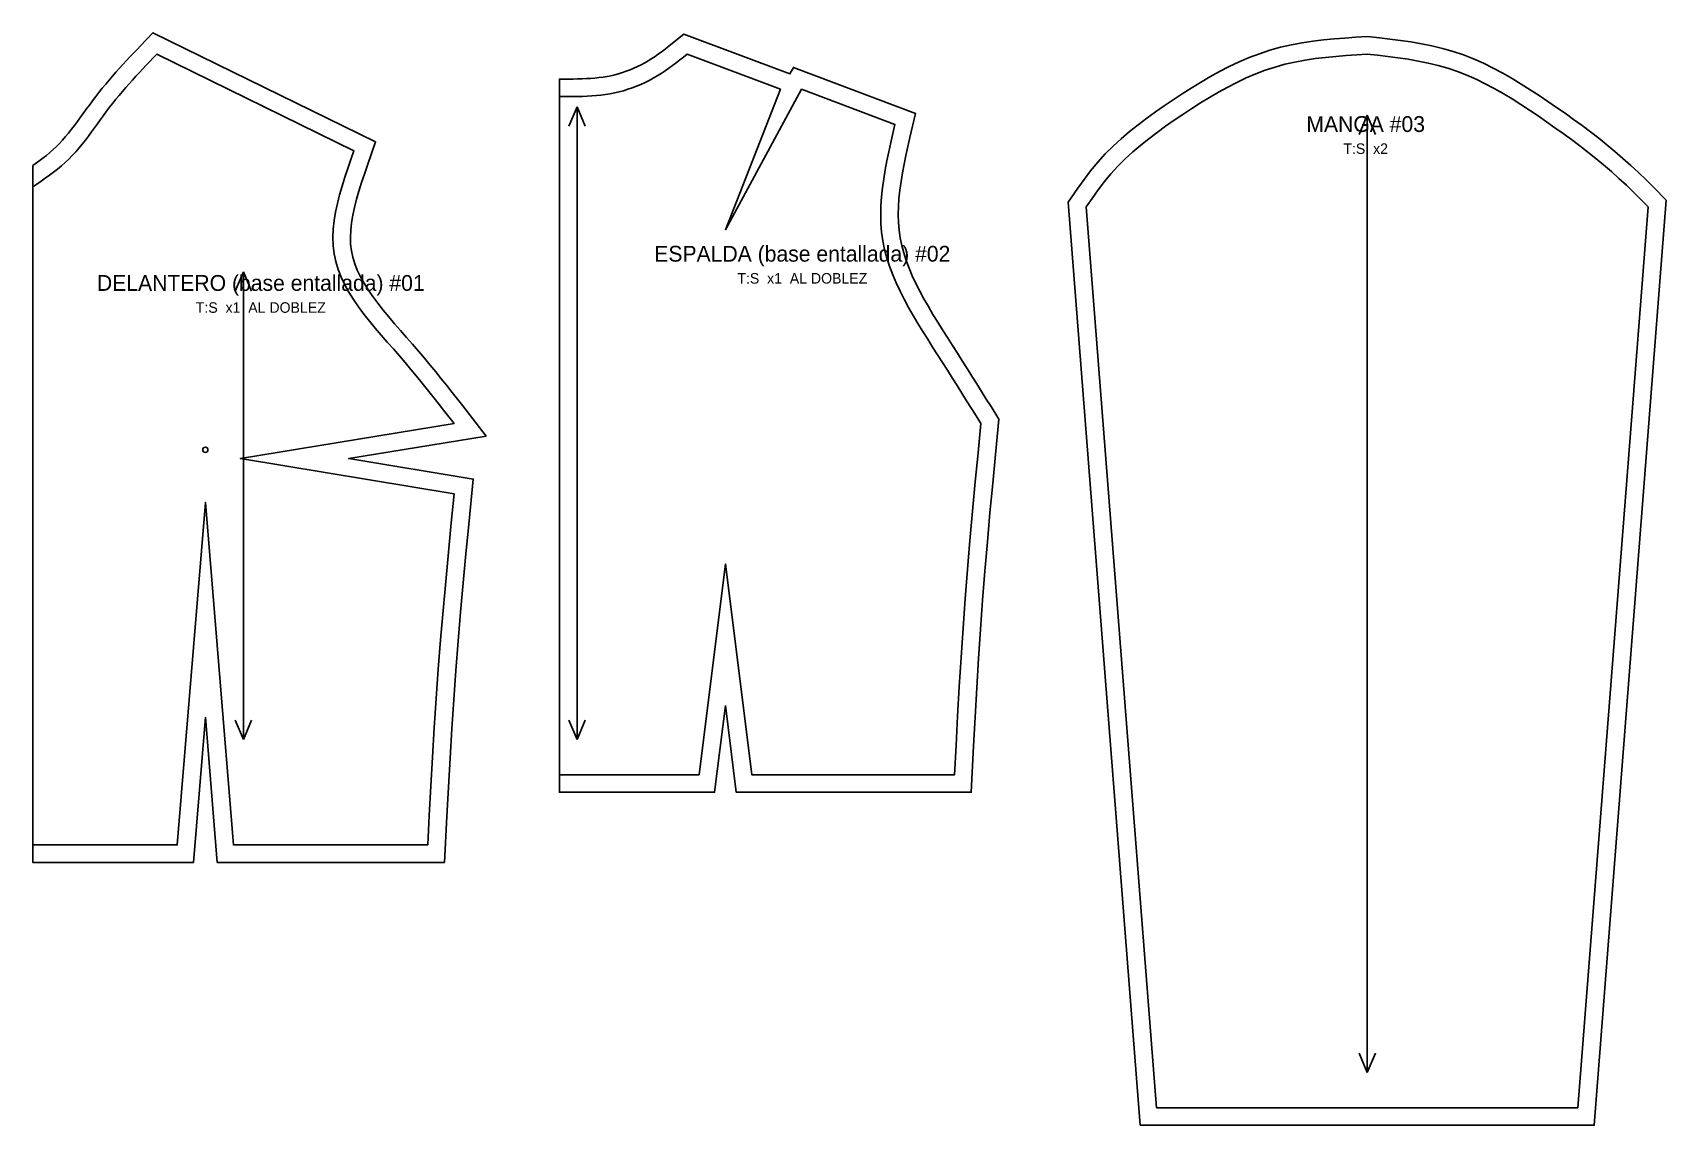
# Model space of a CAD drawing. Header units: centimetres. Extents: x 0 to 93, y -61 to 1.2.
import ezdxf
from ezdxf.enums import TextEntityAlignment as Align

# ---------------------------------------------------------------- set-up
doc = ezdxf.new("R2010")
doc.units = ezdxf.units.CM
for name, color, linetype in [('1', 1, 'Continuous'), ('13', 7, 'Continuous'), ('15', 6, 'Continuous'), ('6', 2, 'Continuous'), ('7', 3, 'Continuous'), ('8', 5, 'Continuous')]:
    doc.layers.add(name, color=color, linetype=linetype)

# ---------------------------------------------------------------- blocks, each defined once
blk = doc.blocks.new('P01_DELANTERO__base_entallada_')
at = {"layer": '1'}
blk.add_lwpolyline([(9.833, -37.762), (10.512, -46.033), (23.449, -46.033), (23.587, -43.417), (23.677, -41.75), (23.771, -40.084), (23.871, -38.42), (23.979, -36.757), (24.098, -35.097), (24.228, -33.437), (24.369, -31.777), (24.518, -30.117), (24.674, -28.456), (24.833, -26.793), (25.086, -24.198), (17.998, -23.033), (25.825, -21.747), (24.489, -20.035), (24.188, -19.65), (23.885, -19.264), (23.579, -18.877), (23.27, -18.489), (22.955, -18.099), (22.636, -17.708), (22.31, -17.315), (21.977, -16.921), (21.638, -16.525), (21.294, -16.131), (20.95, -15.739), (20.611, -15.35), (20.28, -14.962), (19.96, -14.576), (19.656, -14.191), (19.37, -13.808), (19.107, -13.427), (18.87, -13.049), (18.661, -12.674), (18.483, -12.302), (18.338, -11.935), (18.227, -11.571), (18.152, -11.206), (18.109, -10.832), (18.097, -10.441), (18.114, -10.035), (18.16, -9.614), (18.231, -9.178), (18.326, -8.729), (18.442, -8.268), (18.577, -7.797), (18.727, -7.317), (18.889, -6.828), (19.059, -6.333), (19.529, -4.993), (6.848, 1.221), (6.143, 0.48), (5.943, 0.27), (5.743, 0.058), (5.542, -0.155), (5.342, -0.37), (5.142, -0.587), (4.943, -0.806), (4.744, -1.027), (4.547, -1.251), (4.352, -1.477), (4.158, -1.707), (3.966, -1.94), (3.776, -2.177), (3.589, -2.417), (3.406, -2.659), (3.228, -2.9), (3.053, -3.139), (2.882, -3.376), (2.713, -3.61), (2.545, -3.839), (2.379, -4.064), (2.212, -4.282), (2.044, -4.494), (1.875, -4.699), (1.705, -4.896), (1.532, -5.085), (1.355, -5.265), (1.174, -5.437), (0.983, -5.605), (0.784, -5.77), (0.576, -5.933), (0.36, -6.094), (0.138, -6.255), (0, -6.352), (0, -46.033), (9.155, -46.033), (9.833, -37.762)], close=True, dxfattribs=at)
at = {"layer": '6'}
blk.add_circle((9.833, -22.533), 0.15, dxfattribs=at)
at = {"layer": '7'}
for p, q in [((12, -12.4), (11.533, -13.505)), ((12, -12.4), (12, -39.033)), ((12, -12.4), (12.467, -13.505)), ((12, -39.033), (11.533, -37.928)), ((12, -39.033), (12.467, -37.928))]:
    blk.add_line(p, q, dxfattribs=at)
at = {"layer": '8'}
blk.add_lwpolyline([(0, -7.567), (0.241, -7.402), (0.48, -7.237), (0.718, -7.07), (0.953, -6.9), (1.185, -6.726), (1.412, -6.548), (1.633, -6.365), (1.848, -6.175), (2.057, -5.978), (2.257, -5.773), (2.451, -5.562), (2.639, -5.345), (2.823, -5.122), (3.002, -4.896), (3.177, -4.665), (3.35, -4.433), (3.522, -4.198), (3.692, -3.962), (3.863, -3.727), (4.034, -3.491), (4.207, -3.257), (4.382, -3.026), (4.56, -2.797), (4.742, -2.571), (4.926, -2.348), (5.112, -2.127), (5.301, -1.908), (5.492, -1.691), (5.685, -1.476), (5.879, -1.262), (6.075, -1.05), (6.272, -0.839), (6.47, -0.628), (6.668, -0.418), (6.867, -0.209), (7.067, 0), (18.292, -5.5), (18.115, -6.004), (17.941, -6.508), (17.775, -7.01), (17.619, -7.511), (17.477, -8.009), (17.352, -8.503), (17.248, -8.994), (17.168, -9.48), (17.117, -9.96), (17.096, -10.435), (17.111, -10.904), (17.163, -11.365), (17.257, -11.818), (17.393, -12.264), (17.565, -12.702), (17.772, -13.133), (18.009, -13.558), (18.272, -13.977), (18.558, -14.391), (18.863, -14.8), (19.183, -15.205), (19.514, -15.605), (19.854, -16.003), (20.197, -16.397), (20.541, -16.79), (20.882, -17.18), (21.216, -17.569), (21.543, -17.957), (21.863, -18.344), (22.179, -18.729), (22.49, -19.115), (22.796, -19.499), (23.1, -19.883), (23.401, -20.267), (23.701, -20.65), (24, -21.033), (11.833, -23.033), (24, -25.033), (23.838, -26.697), (23.678, -28.361), (23.522, -30.026), (23.373, -31.69), (23.232, -33.356), (23.101, -35.022), (22.982, -36.689), (22.873, -38.357), (22.772, -40.026), (22.678, -41.695), (22.588, -43.364), (22.5, -45.033), (11.433, -45.033), (9.833, -25.533), (8.233, -45.033), (0, -45.033)], close=True, dxfattribs=at)
at = {"layer": '13'}
blk.add_text('DELANTERO (base entallada) #01', height=0.9, dxfattribs=at).set_placement((12.991, -13.031), align=Align.MIDDLE_CENTER)
at = {"layer": '15'}
blk.add_text('T:S  x1  AL DOBLEZ', height=0.6, dxfattribs=at).set_placement((12.991, -14.431), align=Align.MIDDLE_CENTER)
blk = doc.blocks.new('P02_ESPALDA__base_entallada_')
at = {"layer": '1'}
blk.add_lwpolyline([(9.45, -37.096), (10.067, -42.033), (23.449, -42.033), (23.587, -39.417), (23.677, -37.75), (23.771, -36.084), (23.871, -34.42), (23.979, -32.757), (24.098, -31.097), (24.228, -29.437), (24.369, -27.777), (24.518, -26.117), (24.674, -24.456), (24.833, -22.793), (25.028, -20.791), (24.577, -20.071), (24.306, -19.64), (24.035, -19.208), (23.762, -18.775), (23.489, -18.341), (23.214, -17.905), (22.938, -17.469), (22.66, -17.029), (22.379, -16.588), (22.098, -16.145), (21.817, -15.703), (21.541, -15.261), (21.271, -14.82), (21.009, -14.38), (20.759, -13.94), (20.522, -13.501), (20.3, -13.062), (20.096, -12.625), (19.911, -12.19), (19.748, -11.755), (19.608, -11.323), (19.494, -10.892), (19.405, -10.462), (19.344, -10.03), (19.308, -9.59), (19.296, -9.141), (19.306, -8.683), (19.337, -8.216), (19.386, -7.741), (19.452, -7.258), (19.533, -6.768), (19.627, -6.271), (19.731, -5.768), (19.843, -5.26), (19.961, -4.746), (20.284, -3.373), (13.324, -0.757), (13.121, -1.132), (7.084, 1.137), (6.437, 0.616), (6.237, 0.456), (6.04, 0.301), (5.844, 0.152), (5.648, 0.008), (5.454, -0.128), (5.258, -0.258), (5.061, -0.381), (4.859, -0.497), (4.654, -0.607), (4.446, -0.711), (4.235, -0.808), (4.022, -0.897), (3.807, -0.98), (3.59, -1.054), (3.372, -1.121), (3.153, -1.18), (2.932, -1.23), (2.709, -1.274), (2.482, -1.31), (2.25, -1.34), (2.015, -1.365), (1.775, -1.384), (1.532, -1.398), (1.285, -1.409), (1.035, -1.416), (0.781, -1.42), (0.524, -1.422), (0.264, -1.422), (0, -1.422), (0, -42.033), (8.833, -42.033), (9.45, -37.096)], close=True, dxfattribs=at)
at = {"layer": '7'}
for p, q in [((1, -3), (0.533, -4.105)), ((1, -3), (1, -39.033)), ((1, -3), (1.467, -4.105)), ((1, -39.033), (0.533, -37.928)), ((1, -39.033), (1.467, -37.928))]:
    blk.add_line(p, q, dxfattribs=at)
at = {"layer": '8'}
blk.add_lwpolyline([(0, -2.422), (0.265, -2.422), (0.529, -2.422), (0.793, -2.42), (1.057, -2.415), (1.32, -2.408), (1.583, -2.397), (1.845, -2.381), (2.106, -2.36), (2.366, -2.333), (2.625, -2.3), (2.883, -2.258), (3.14, -2.209), (3.395, -2.15), (3.648, -2.082), (3.899, -2.005), (4.148, -1.92), (4.394, -1.826), (4.637, -1.723), (4.877, -1.613), (5.114, -1.495), (5.346, -1.37), (5.574, -1.238), (5.798, -1.1), (6.017, -0.955), (6.232, -0.804), (6.443, -0.649), (6.651, -0.49), (6.858, -0.328), (7.063, -0.165), (7.267, 0), (12.588, -2), (9.45, -10), (13.788, -2), (19.109, -4), (18.987, -4.52), (18.868, -5.04), (18.753, -5.559), (18.646, -6.077), (18.549, -6.594), (18.464, -7.109), (18.393, -7.621), (18.34, -8.132), (18.307, -8.639), (18.296, -9.143), (18.309, -9.644), (18.349, -10.141), (18.419, -10.633), (18.52, -11.121), (18.649, -11.605), (18.804, -12.085), (18.982, -12.56), (19.182, -13.032), (19.401, -13.5), (19.636, -13.964), (19.884, -14.425), (20.145, -14.882), (20.414, -15.337), (20.691, -15.788), (20.971, -16.236), (21.254, -16.682), (21.536, -17.125), (21.816, -17.565), (22.093, -18.003), (22.369, -18.44), (22.643, -18.875), (22.916, -19.308), (23.188, -19.74), (23.459, -20.172), (23.73, -20.603), (24, -21.033), (23.838, -22.697), (23.678, -24.361), (23.522, -26.026), (23.373, -27.69), (23.232, -29.356), (23.101, -31.022), (22.982, -32.689), (22.873, -34.357), (22.772, -36.026), (22.678, -37.695), (22.588, -39.364), (22.5, -41.033), (10.95, -41.033), (9.45, -29.033), (7.95, -41.033), (0, -41.033)], close=True, dxfattribs=at)
at = {"layer": '13'}
blk.add_text('ESPALDA (base entallada) #02', height=0.9, dxfattribs=at).set_placement((13.831, -11.368), align=Align.MIDDLE_CENTER)
at = {"layer": '15'}
blk.add_text('T:S  x1  AL DOBLEZ', height=0.6, dxfattribs=at).set_placement((13.831, -12.768), align=Align.MIDDLE_CENTER)
blk = doc.blocks.new('P03_MANGA')
at = {"layer": '1'}
blk.add_lwpolyline([(-12.925, -61), (12.925, -61), (17.034, -8.32), (16.298, -7.58), (15.879, -7.163), (15.451, -6.748), (15.012, -6.337), (14.565, -5.935), (14.11, -5.544), (13.648, -5.162), (13.181, -4.79), (12.709, -4.425), (12.232, -4.068), (11.752, -3.717), (11.267, -3.372), (10.78, -3.031), (10.289, -2.694), (9.792, -2.359), (9.288, -2.028), (8.775, -1.703), (8.253, -1.388), (7.722, -1.085), (7.179, -0.796), (6.624, -0.525), (6.058, -0.274), (5.478, -0.047), (4.886, 0.153), (4.288, 0.323), (3.688, 0.467), (3.087, 0.589), (2.487, 0.692), (1.888, 0.781), (1.292, 0.858), (0.699, 0.928), (0.024, 1.004), (-0.663, 0.959), (-1.267, 0.917), (-1.874, 0.868), (-2.484, 0.808), (-3.096, 0.734), (-3.708, 0.643), (-4.321, 0.529), (-4.933, 0.391), (-5.541, 0.223), (-6.14, 0.025), (-6.727, -0.199), (-7.302, -0.446), (-7.865, -0.714), (-8.418, -0.999), (-8.962, -1.3), (-9.495, -1.613), (-10.021, -1.936), (-10.538, -2.267), (-11.049, -2.603), (-11.555, -2.944), (-12.059, -3.294), (-12.559, -3.653), (-13.053, -4.026), (-13.538, -4.413), (-14.013, -4.818), (-14.475, -5.241), (-14.921, -5.686), (-15.349, -6.154), (-15.752, -6.642), (-16.129, -7.14), (-16.484, -7.639), (-17.026, -8.423), (-12.925, -61)], close=True, dxfattribs=at)
at = {"layer": '7'}
for p, q in [((0, -3.48), (-0.467, -4.585)), ((0, -3.48), (0, -58)), ((0, -3.48), (0.467, -4.585)), ((0, -58), (-0.467, -56.895)), ((0, -58), (0.467, -56.895))]:
    blk.add_line(p, q, dxfattribs=at)
at = {"layer": '8'}
blk.add_lwpolyline([(-16.002, -8.7), (-15.665, -8.213), (-15.323, -7.732), (-14.967, -7.263), (-14.594, -6.81), (-14.199, -6.378), (-13.784, -5.964), (-13.351, -5.567), (-12.902, -5.185), (-12.439, -4.816), (-11.965, -4.458), (-11.482, -4.11), (-10.991, -3.77), (-10.494, -3.435), (-9.994, -3.106), (-9.49, -2.784), (-8.98, -2.47), (-8.466, -2.169), (-7.947, -1.881), (-7.421, -1.61), (-6.89, -1.358), (-6.351, -1.126), (-5.805, -0.918), (-5.251, -0.735), (-4.689, -0.579), (-4.12, -0.45), (-3.543, -0.344), (-2.962, -0.257), (-2.375, -0.186), (-1.785, -0.128), (-1.191, -0.08), (-0.596, -0.038), (0, 0), (0.585, -0.066), (1.169, -0.134), (1.751, -0.21), (2.329, -0.295), (2.903, -0.394), (3.472, -0.509), (4.035, -0.644), (4.589, -0.802), (5.135, -0.987), (5.673, -1.197), (6.202, -1.431), (6.724, -1.687), (7.239, -1.96), (7.747, -2.25), (8.249, -2.554), (8.746, -2.868), (9.238, -3.192), (9.726, -3.521), (10.21, -3.853), (10.691, -4.189), (11.167, -4.528), (11.638, -4.872), (12.104, -5.221), (12.564, -5.576), (13.018, -5.939), (13.465, -6.308), (13.905, -6.687), (14.337, -7.074), (14.761, -7.471), (15.178, -7.876), (15.591, -8.287), (16.002, -8.7), (12, -60), (-12, -60)], close=True, dxfattribs=at)
at = {"layer": '13'}
blk.add_text('MANGA #03', height=0.9, dxfattribs=at).set_placement((-0.088, -3.984), align=Align.MIDDLE_CENTER)
at = {"layer": '15'}
blk.add_text('T:S  x2', height=0.6, dxfattribs=at).set_placement((-0.088, -5.384), align=Align.MIDDLE_CENTER)

msp = doc.modelspace()

# ---------------------------------------------------------------- block references
for name, p in [('P01_DELANTERO__base_entallada_', (0, 0)), ('P02_ESPALDA__base_entallada_', (30, 0)), ('P03_MANGA', (76.002, 0))]:
    msp.add_blockref(name, p)

doc.saveas('drawing.dxf')
